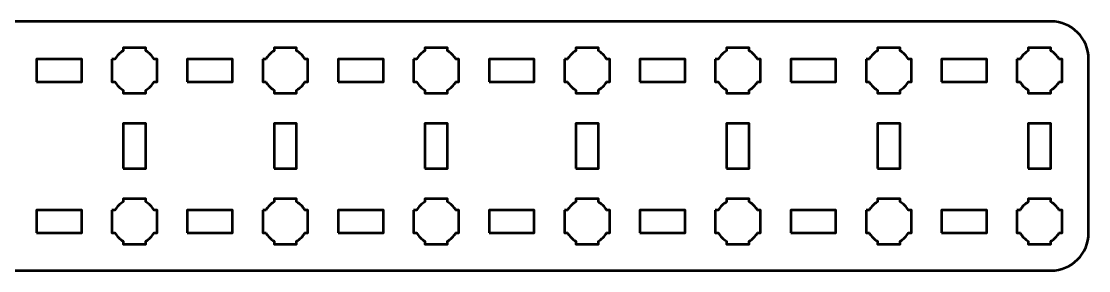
# Model space of a CAD drawing. Header units: centimetres. Extents: x -24.1 to 3.1, y -16.5 to -13.2.
# Drawn here: x -11 to 3.15, y -16.5 to -13.2 of the extents above; entities that cross this region are included whole.
import ezdxf

# ---------------------------------------------------------------- set-up
doc = ezdxf.new("R2010")
doc.units = ezdxf.units.CM
doc.header["$MEASUREMENT"] = 0
doc.layers.add('Layer 1', color=7, linetype='Continuous')

msp = doc.modelspace()

# ---------------------------------------------------------------- linework, layer by layer
at = {"layer": 'Layer 1', "lineweight": 53}
for points in [[(-10.8, -14), (-10.2, -14), (-10.2, -13.7), (-10.8, -13.7), (-10.8, -14)], [(-8.8, -14), (-8.2, -14), (-8.2, -13.7), (-8.8, -13.7), (-8.8, -14)], [(-6.8, -14), (-6.2, -14), (-6.2, -13.7), (-6.8, -13.7), (-6.8, -14)], [(-4.8, -14), (-4.2, -14), (-4.2, -13.7), (-4.8, -13.7), (-4.8, -14)], [(-2.8, -14), (-2.2, -14), (-2.2, -13.7), (-2.8, -13.7), (-2.8, -14)], [(-0.8, -14), (-0.2, -14), (-0.2, -13.7), (-0.8, -13.7), (-0.8, -14)], [(1.2, -14), (1.8, -14), (1.8, -13.7), (1.2, -13.7), (1.2, -14)], [(-9.65, -15.15), (-9.35, -15.15), (-9.35, -14.55), (-9.65, -14.55), (-9.65, -15.15)], [(-7.65, -15.15), (-7.35, -15.15), (-7.35, -14.55), (-7.65, -14.55), (-7.65, -15.15)], [(-5.65, -15.15), (-5.35, -15.15), (-5.35, -14.55), (-5.65, -14.55), (-5.65, -15.15)], [(-3.65, -15.15), (-3.35, -15.15), (-3.35, -14.55), (-3.65, -14.55), (-3.65, -15.15)], [(-1.65, -15.15), (-1.35, -15.15), (-1.35, -14.55), (-1.65, -14.55), (-1.65, -15.15)], [(0.35, -15.15), (0.65, -15.15), (0.65, -14.55), (0.35, -14.55), (0.35, -15.15)], [(2.35, -15.15), (2.65, -15.15), (2.65, -14.55), (2.35, -14.55), (2.35, -15.15)], [(-10.8, -16), (-10.2, -16), (-10.2, -15.7), (-10.8, -15.7), (-10.8, -16)], [(-8.8, -16), (-8.2, -16), (-8.2, -15.7), (-8.8, -15.7), (-8.8, -16)], [(-6.8, -16), (-6.2, -16), (-6.2, -15.7), (-6.8, -15.7), (-6.8, -16)], [(-4.8, -16), (-4.2, -16), (-4.2, -15.7), (-4.8, -15.7), (-4.8, -16)], [(-2.8, -16), (-2.2, -16), (-2.2, -15.7), (-2.8, -15.7), (-2.8, -16)], [(-0.8, -16), (-0.2, -16), (-0.2, -15.7), (-0.8, -15.7), (-0.8, -16)], [(1.2, -16), (1.8, -16), (1.8, -15.7), (1.2, -15.7), (1.2, -16)]]:
    msp.add_lwpolyline(points, close=True, dxfattribs=at)
for points, knots in [([(-24.15, -16), (-24.15, -16), (-24.15, -13.7), (-24.15, -13.7), (-24.15, -13.7), (-24.15, -13.42391), (-23.92609, -13.2), (-23.65, -13.2), (-23.65, -13.2), (-23.65, -13.2), (2.65, -13.2), (2.65, -13.2), (2.65, -13.2), (2.92609, -13.2), (3.15, -13.42391), (3.15, -13.7), (3.15, -13.7), (3.15, -13.7), (3.15, -16), (3.15, -16), (3.15, -16), (3.15, -16.27609), (2.92609, -16.5), (2.65, -16.5), (2.65, -16.5), (2.65, -16.5), (-23.65, -16.5), (-23.65, -16.5), (-23.65, -16.5), (-23.92609, -16.5), (-24.15, -16.27609), (-24.15, -16)], [0, 0, 0, 0, 0.125, 0.125, 0.125, 0.125, 0.25, 0.25, 0.25, 0.25, 0.375, 0.375, 0.375, 0.375, 0.5, 0.5, 0.5, 0.5, 0.625, 0.625, 0.625, 0.625, 0.75, 0.75, 0.75, 0.75, 0.875, 0.875, 0.875, 0.875, 1, 1, 1, 1]), ([(-9.8, -13.7), (-9.8, -13.7), (-9.75985, -13.7), (-9.75985, -13.7), (-9.75985, -13.7), (-9.7335, -13.65447), (-9.69553, -13.6165), (-9.65, -13.59015), (-9.65, -13.59015), (-9.65, -13.59015), (-9.65, -13.55), (-9.65, -13.55), (-9.65, -13.55), (-9.65, -13.55), (-9.5, -13.55), (-9.5, -13.55), (-9.5, -13.55), (-9.5, -13.55), (-9.35, -13.55), (-9.35, -13.55), (-9.35, -13.55), (-9.35, -13.55), (-9.35, -13.59015), (-9.35, -13.59015), (-9.35, -13.59015), (-9.30447, -13.6165), (-9.2665, -13.65447), (-9.24015, -13.7), (-9.24015, -13.7), (-9.24015, -13.7), (-9.2, -13.7), (-9.2, -13.7), (-9.2, -13.7), (-9.2, -13.7), (-9.2, -13.85), (-9.2, -13.85), (-9.2, -13.85), (-9.2, -13.85), (-9.2, -14), (-9.2, -14), (-9.2, -14), (-9.2, -14), (-9.24015, -14), (-9.24015, -14), (-9.24015, -14), (-9.2665, -14.04553), (-9.30447, -14.0835), (-9.35, -14.10985), (-9.35, -14.10985), (-9.35, -14.10985), (-9.35, -14.15), (-9.35, -14.15), (-9.35, -14.15), (-9.35, -14.15), (-9.5, -14.15), (-9.5, -14.15), (-9.5, -14.15), (-9.5, -14.15), (-9.65, -14.15), (-9.65, -14.15), (-9.65, -14.15), (-9.65, -14.15), (-9.65, -14.10985), (-9.65, -14.10985), (-9.65, -14.10985), (-9.69553, -14.0835), (-9.7335, -14.04553), (-9.75985, -14), (-9.75985, -14), (-9.75985, -14), (-9.8, -14), (-9.8, -14), (-9.8, -14), (-9.8, -14), (-9.8, -13.85), (-9.8, -13.85), (-9.8, -13.85), (-9.8, -13.85), (-9.8, -13.7), (-9.8, -13.7)], [0, 0, 0, 0, 0.05, 0.05, 0.05, 0.05, 0.1, 0.1, 0.1, 0.1, 0.15, 0.15, 0.15, 0.15, 0.2, 0.2, 0.2, 0.2, 0.25, 0.25, 0.25, 0.25, 0.3, 0.3, 0.3, 0.3, 0.35, 0.35, 0.35, 0.35, 0.4, 0.4, 0.4, 0.4, 0.45, 0.45, 0.45, 0.45, 0.5, 0.5, 0.5, 0.5, 0.55, 0.55, 0.55, 0.55, 0.6, 0.6, 0.6, 0.6, 0.65, 0.65, 0.65, 0.65, 0.7, 0.7, 0.7, 0.7, 0.75, 0.75, 0.75, 0.75, 0.8, 0.8, 0.8, 0.8, 0.85, 0.85, 0.85, 0.85, 0.9, 0.9, 0.9, 0.9, 0.95, 0.95, 0.95, 0.95, 1, 1, 1, 1]), ([(-7.8, -13.7), (-7.8, -13.7), (-7.75985, -13.7), (-7.75985, -13.7), (-7.75985, -13.7), (-7.7335, -13.65447), (-7.69553, -13.6165), (-7.65, -13.59015), (-7.65, -13.59015), (-7.65, -13.59015), (-7.65, -13.55), (-7.65, -13.55), (-7.65, -13.55), (-7.65, -13.55), (-7.5, -13.55), (-7.5, -13.55), (-7.5, -13.55), (-7.5, -13.55), (-7.35, -13.55), (-7.35, -13.55), (-7.35, -13.55), (-7.35, -13.55), (-7.35, -13.59015), (-7.35, -13.59015), (-7.35, -13.59015), (-7.30447, -13.6165), (-7.2665, -13.65447), (-7.24015, -13.7), (-7.24015, -13.7), (-7.24015, -13.7), (-7.2, -13.7), (-7.2, -13.7), (-7.2, -13.7), (-7.2, -13.7), (-7.2, -13.85), (-7.2, -13.85), (-7.2, -13.85), (-7.2, -13.85), (-7.2, -14), (-7.2, -14), (-7.2, -14), (-7.2, -14), (-7.24015, -14), (-7.24015, -14), (-7.24015, -14), (-7.2665, -14.04553), (-7.30447, -14.0835), (-7.35, -14.10985), (-7.35, -14.10985), (-7.35, -14.10985), (-7.35, -14.15), (-7.35, -14.15), (-7.35, -14.15), (-7.35, -14.15), (-7.5, -14.15), (-7.5, -14.15), (-7.5, -14.15), (-7.5, -14.15), (-7.65, -14.15), (-7.65, -14.15), (-7.65, -14.15), (-7.65, -14.15), (-7.65, -14.10985), (-7.65, -14.10985), (-7.65, -14.10985), (-7.69553, -14.0835), (-7.7335, -14.04553), (-7.75985, -14), (-7.75985, -14), (-7.75985, -14), (-7.8, -14), (-7.8, -14), (-7.8, -14), (-7.8, -14), (-7.8, -13.85), (-7.8, -13.85), (-7.8, -13.85), (-7.8, -13.85), (-7.8, -13.7), (-7.8, -13.7)], [0, 0, 0, 0, 0.05, 0.05, 0.05, 0.05, 0.1, 0.1, 0.1, 0.1, 0.15, 0.15, 0.15, 0.15, 0.2, 0.2, 0.2, 0.2, 0.25, 0.25, 0.25, 0.25, 0.3, 0.3, 0.3, 0.3, 0.35, 0.35, 0.35, 0.35, 0.4, 0.4, 0.4, 0.4, 0.45, 0.45, 0.45, 0.45, 0.5, 0.5, 0.5, 0.5, 0.55, 0.55, 0.55, 0.55, 0.6, 0.6, 0.6, 0.6, 0.65, 0.65, 0.65, 0.65, 0.7, 0.7, 0.7, 0.7, 0.75, 0.75, 0.75, 0.75, 0.8, 0.8, 0.8, 0.8, 0.85, 0.85, 0.85, 0.85, 0.9, 0.9, 0.9, 0.9, 0.95, 0.95, 0.95, 0.95, 1, 1, 1, 1]), ([(-5.8, -13.7), (-5.8, -13.7), (-5.75985, -13.7), (-5.75985, -13.7), (-5.75985, -13.7), (-5.7335, -13.65447), (-5.69553, -13.6165), (-5.65, -13.59015), (-5.65, -13.59015), (-5.65, -13.59015), (-5.65, -13.55), (-5.65, -13.55), (-5.65, -13.55), (-5.65, -13.55), (-5.5, -13.55), (-5.5, -13.55), (-5.5, -13.55), (-5.5, -13.55), (-5.35, -13.55), (-5.35, -13.55), (-5.35, -13.55), (-5.35, -13.55), (-5.35, -13.59015), (-5.35, -13.59015), (-5.35, -13.59015), (-5.30447, -13.6165), (-5.2665, -13.65447), (-5.24015, -13.7), (-5.24015, -13.7), (-5.24015, -13.7), (-5.2, -13.7), (-5.2, -13.7), (-5.2, -13.7), (-5.2, -13.7), (-5.2, -13.85), (-5.2, -13.85), (-5.2, -13.85), (-5.2, -13.85), (-5.2, -14), (-5.2, -14), (-5.2, -14), (-5.2, -14), (-5.24015, -14), (-5.24015, -14), (-5.24015, -14), (-5.2665, -14.04553), (-5.30447, -14.0835), (-5.35, -14.10985), (-5.35, -14.10985), (-5.35, -14.10985), (-5.35, -14.15), (-5.35, -14.15), (-5.35, -14.15), (-5.35, -14.15), (-5.5, -14.15), (-5.5, -14.15), (-5.5, -14.15), (-5.5, -14.15), (-5.65, -14.15), (-5.65, -14.15), (-5.65, -14.15), (-5.65, -14.15), (-5.65, -14.10985), (-5.65, -14.10985), (-5.65, -14.10985), (-5.69553, -14.0835), (-5.7335, -14.04553), (-5.75985, -14), (-5.75985, -14), (-5.75985, -14), (-5.8, -14), (-5.8, -14), (-5.8, -14), (-5.8, -14), (-5.8, -13.85), (-5.8, -13.85), (-5.8, -13.85), (-5.8, -13.85), (-5.8, -13.7), (-5.8, -13.7)], [0, 0, 0, 0, 0.05, 0.05, 0.05, 0.05, 0.1, 0.1, 0.1, 0.1, 0.15, 0.15, 0.15, 0.15, 0.2, 0.2, 0.2, 0.2, 0.25, 0.25, 0.25, 0.25, 0.3, 0.3, 0.3, 0.3, 0.35, 0.35, 0.35, 0.35, 0.4, 0.4, 0.4, 0.4, 0.45, 0.45, 0.45, 0.45, 0.5, 0.5, 0.5, 0.5, 0.55, 0.55, 0.55, 0.55, 0.6, 0.6, 0.6, 0.6, 0.65, 0.65, 0.65, 0.65, 0.7, 0.7, 0.7, 0.7, 0.75, 0.75, 0.75, 0.75, 0.8, 0.8, 0.8, 0.8, 0.85, 0.85, 0.85, 0.85, 0.9, 0.9, 0.9, 0.9, 0.95, 0.95, 0.95, 0.95, 1, 1, 1, 1]), ([(-3.8, -13.7), (-3.8, -13.7), (-3.75985, -13.7), (-3.75985, -13.7), (-3.75985, -13.7), (-3.7335, -13.65447), (-3.69553, -13.6165), (-3.65, -13.59015), (-3.65, -13.59015), (-3.65, -13.59015), (-3.65, -13.55), (-3.65, -13.55), (-3.65, -13.55), (-3.65, -13.55), (-3.5, -13.55), (-3.5, -13.55), (-3.5, -13.55), (-3.5, -13.55), (-3.35, -13.55), (-3.35, -13.55), (-3.35, -13.55), (-3.35, -13.55), (-3.35, -13.59015), (-3.35, -13.59015), (-3.35, -13.59015), (-3.30447, -13.6165), (-3.2665, -13.65447), (-3.24015, -13.7), (-3.24015, -13.7), (-3.24015, -13.7), (-3.2, -13.7), (-3.2, -13.7), (-3.2, -13.7), (-3.2, -13.7), (-3.2, -13.85), (-3.2, -13.85), (-3.2, -13.85), (-3.2, -13.85), (-3.2, -14), (-3.2, -14), (-3.2, -14), (-3.2, -14), (-3.24015, -14), (-3.24015, -14), (-3.24015, -14), (-3.2665, -14.04553), (-3.30447, -14.0835), (-3.35, -14.10985), (-3.35, -14.10985), (-3.35, -14.10985), (-3.35, -14.15), (-3.35, -14.15), (-3.35, -14.15), (-3.35, -14.15), (-3.5, -14.15), (-3.5, -14.15), (-3.5, -14.15), (-3.5, -14.15), (-3.65, -14.15), (-3.65, -14.15), (-3.65, -14.15), (-3.65, -14.15), (-3.65, -14.10985), (-3.65, -14.10985), (-3.65, -14.10985), (-3.69553, -14.0835), (-3.7335, -14.04553), (-3.75985, -14), (-3.75985, -14), (-3.75985, -14), (-3.8, -14), (-3.8, -14), (-3.8, -14), (-3.8, -14), (-3.8, -13.85), (-3.8, -13.85), (-3.8, -13.85), (-3.8, -13.85), (-3.8, -13.7), (-3.8, -13.7)], [0, 0, 0, 0, 0.05, 0.05, 0.05, 0.05, 0.1, 0.1, 0.1, 0.1, 0.15, 0.15, 0.15, 0.15, 0.2, 0.2, 0.2, 0.2, 0.25, 0.25, 0.25, 0.25, 0.3, 0.3, 0.3, 0.3, 0.35, 0.35, 0.35, 0.35, 0.4, 0.4, 0.4, 0.4, 0.45, 0.45, 0.45, 0.45, 0.5, 0.5, 0.5, 0.5, 0.55, 0.55, 0.55, 0.55, 0.6, 0.6, 0.6, 0.6, 0.65, 0.65, 0.65, 0.65, 0.7, 0.7, 0.7, 0.7, 0.75, 0.75, 0.75, 0.75, 0.8, 0.8, 0.8, 0.8, 0.85, 0.85, 0.85, 0.85, 0.9, 0.9, 0.9, 0.9, 0.95, 0.95, 0.95, 0.95, 1, 1, 1, 1]), ([(-1.8, -13.7), (-1.8, -13.7), (-1.75985, -13.7), (-1.75985, -13.7), (-1.75985, -13.7), (-1.7335, -13.65447), (-1.69553, -13.6165), (-1.65, -13.59015), (-1.65, -13.59015), (-1.65, -13.59015), (-1.65, -13.55), (-1.65, -13.55), (-1.65, -13.55), (-1.65, -13.55), (-1.5, -13.55), (-1.5, -13.55), (-1.5, -13.55), (-1.5, -13.55), (-1.35, -13.55), (-1.35, -13.55), (-1.35, -13.55), (-1.35, -13.55), (-1.35, -13.59015), (-1.35, -13.59015), (-1.35, -13.59015), (-1.30447, -13.6165), (-1.2665, -13.65447), (-1.24015, -13.7), (-1.24015, -13.7), (-1.24015, -13.7), (-1.2, -13.7), (-1.2, -13.7), (-1.2, -13.7), (-1.2, -13.7), (-1.2, -13.85), (-1.2, -13.85), (-1.2, -13.85), (-1.2, -13.85), (-1.2, -14), (-1.2, -14), (-1.2, -14), (-1.2, -14), (-1.24015, -14), (-1.24015, -14), (-1.24015, -14), (-1.2665, -14.04553), (-1.30447, -14.0835), (-1.35, -14.10985), (-1.35, -14.10985), (-1.35, -14.10985), (-1.35, -14.15), (-1.35, -14.15), (-1.35, -14.15), (-1.35, -14.15), (-1.5, -14.15), (-1.5, -14.15), (-1.5, -14.15), (-1.5, -14.15), (-1.65, -14.15), (-1.65, -14.15), (-1.65, -14.15), (-1.65, -14.15), (-1.65, -14.10985), (-1.65, -14.10985), (-1.65, -14.10985), (-1.69553, -14.0835), (-1.7335, -14.04553), (-1.75985, -14), (-1.75985, -14), (-1.75985, -14), (-1.8, -14), (-1.8, -14), (-1.8, -14), (-1.8, -14), (-1.8, -13.85), (-1.8, -13.85), (-1.8, -13.85), (-1.8, -13.85), (-1.8, -13.7), (-1.8, -13.7)], [0, 0, 0, 0, 0.05, 0.05, 0.05, 0.05, 0.1, 0.1, 0.1, 0.1, 0.15, 0.15, 0.15, 0.15, 0.2, 0.2, 0.2, 0.2, 0.25, 0.25, 0.25, 0.25, 0.3, 0.3, 0.3, 0.3, 0.35, 0.35, 0.35, 0.35, 0.4, 0.4, 0.4, 0.4, 0.45, 0.45, 0.45, 0.45, 0.5, 0.5, 0.5, 0.5, 0.55, 0.55, 0.55, 0.55, 0.6, 0.6, 0.6, 0.6, 0.65, 0.65, 0.65, 0.65, 0.7, 0.7, 0.7, 0.7, 0.75, 0.75, 0.75, 0.75, 0.8, 0.8, 0.8, 0.8, 0.85, 0.85, 0.85, 0.85, 0.9, 0.9, 0.9, 0.9, 0.95, 0.95, 0.95, 0.95, 1, 1, 1, 1]), ([(0.2, -13.7), (0.2, -13.7), (0.24015, -13.7), (0.24015, -13.7), (0.24015, -13.7), (0.2665, -13.65447), (0.30447, -13.6165), (0.35, -13.59015), (0.35, -13.59015), (0.35, -13.59015), (0.35, -13.55), (0.35, -13.55), (0.35, -13.55), (0.35, -13.55), (0.5, -13.55), (0.5, -13.55), (0.5, -13.55), (0.5, -13.55), (0.65, -13.55), (0.65, -13.55), (0.65, -13.55), (0.65, -13.55), (0.65, -13.59015), (0.65, -13.59015), (0.65, -13.59015), (0.69553, -13.6165), (0.7335, -13.65447), (0.75985, -13.7), (0.75985, -13.7), (0.75985, -13.7), (0.8, -13.7), (0.8, -13.7), (0.8, -13.7), (0.8, -13.7), (0.8, -13.85), (0.8, -13.85), (0.8, -13.85), (0.8, -13.85), (0.8, -14), (0.8, -14), (0.8, -14), (0.8, -14), (0.75985, -14), (0.75985, -14), (0.75985, -14), (0.7335, -14.04553), (0.69553, -14.0835), (0.65, -14.10985), (0.65, -14.10985), (0.65, -14.10985), (0.65, -14.15), (0.65, -14.15), (0.65, -14.15), (0.65, -14.15), (0.5, -14.15), (0.5, -14.15), (0.5, -14.15), (0.5, -14.15), (0.35, -14.15), (0.35, -14.15), (0.35, -14.15), (0.35, -14.15), (0.35, -14.10985), (0.35, -14.10985), (0.35, -14.10985), (0.30447, -14.0835), (0.2665, -14.04553), (0.24015, -14), (0.24015, -14), (0.24015, -14), (0.2, -14), (0.2, -14), (0.2, -14), (0.2, -14), (0.2, -13.85), (0.2, -13.85), (0.2, -13.85), (0.2, -13.85), (0.2, -13.7), (0.2, -13.7)], [0, 0, 0, 0, 0.05, 0.05, 0.05, 0.05, 0.1, 0.1, 0.1, 0.1, 0.15, 0.15, 0.15, 0.15, 0.2, 0.2, 0.2, 0.2, 0.25, 0.25, 0.25, 0.25, 0.3, 0.3, 0.3, 0.3, 0.35, 0.35, 0.35, 0.35, 0.4, 0.4, 0.4, 0.4, 0.45, 0.45, 0.45, 0.45, 0.5, 0.5, 0.5, 0.5, 0.55, 0.55, 0.55, 0.55, 0.6, 0.6, 0.6, 0.6, 0.65, 0.65, 0.65, 0.65, 0.7, 0.7, 0.7, 0.7, 0.75, 0.75, 0.75, 0.75, 0.8, 0.8, 0.8, 0.8, 0.85, 0.85, 0.85, 0.85, 0.9, 0.9, 0.9, 0.9, 0.95, 0.95, 0.95, 0.95, 1, 1, 1, 1]), ([(2.2, -13.7), (2.2, -13.7), (2.24015, -13.7), (2.24015, -13.7), (2.24015, -13.7), (2.2665, -13.65447), (2.30447, -13.6165), (2.35, -13.59015), (2.35, -13.59015), (2.35, -13.59015), (2.35, -13.55), (2.35, -13.55), (2.35, -13.55), (2.35, -13.55), (2.5, -13.55), (2.5, -13.55), (2.5, -13.55), (2.5, -13.55), (2.65, -13.55), (2.65, -13.55), (2.65, -13.55), (2.65, -13.55), (2.65, -13.59015), (2.65, -13.59015), (2.65, -13.59015), (2.69553, -13.6165), (2.7335, -13.65447), (2.75985, -13.7), (2.75985, -13.7), (2.75985, -13.7), (2.8, -13.7), (2.8, -13.7), (2.8, -13.7), (2.8, -13.7), (2.8, -13.85), (2.8, -13.85), (2.8, -13.85), (2.8, -13.85), (2.8, -14), (2.8, -14), (2.8, -14), (2.8, -14), (2.75985, -14), (2.75985, -14), (2.75985, -14), (2.7335, -14.04553), (2.69553, -14.0835), (2.65, -14.10985), (2.65, -14.10985), (2.65, -14.10985), (2.65, -14.15), (2.65, -14.15), (2.65, -14.15), (2.65, -14.15), (2.5, -14.15), (2.5, -14.15), (2.5, -14.15), (2.5, -14.15), (2.35, -14.15), (2.35, -14.15), (2.35, -14.15), (2.35, -14.15), (2.35, -14.10985), (2.35, -14.10985), (2.35, -14.10985), (2.30447, -14.0835), (2.2665, -14.04553), (2.24015, -14), (2.24015, -14), (2.24015, -14), (2.2, -14), (2.2, -14), (2.2, -14), (2.2, -14), (2.2, -13.85), (2.2, -13.85), (2.2, -13.85), (2.2, -13.85), (2.2, -13.7), (2.2, -13.7)], [0, 0, 0, 0, 0.05, 0.05, 0.05, 0.05, 0.1, 0.1, 0.1, 0.1, 0.15, 0.15, 0.15, 0.15, 0.2, 0.2, 0.2, 0.2, 0.25, 0.25, 0.25, 0.25, 0.3, 0.3, 0.3, 0.3, 0.35, 0.35, 0.35, 0.35, 0.4, 0.4, 0.4, 0.4, 0.45, 0.45, 0.45, 0.45, 0.5, 0.5, 0.5, 0.5, 0.55, 0.55, 0.55, 0.55, 0.6, 0.6, 0.6, 0.6, 0.65, 0.65, 0.65, 0.65, 0.7, 0.7, 0.7, 0.7, 0.75, 0.75, 0.75, 0.75, 0.8, 0.8, 0.8, 0.8, 0.85, 0.85, 0.85, 0.85, 0.9, 0.9, 0.9, 0.9, 0.95, 0.95, 0.95, 0.95, 1, 1, 1, 1]), ([(-9.8, -15.7), (-9.8, -15.7), (-9.75985, -15.7), (-9.75985, -15.7), (-9.75985, -15.7), (-9.7335, -15.65447), (-9.69553, -15.6165), (-9.65, -15.59015), (-9.65, -15.59015), (-9.65, -15.59015), (-9.65, -15.55), (-9.65, -15.55), (-9.65, -15.55), (-9.65, -15.55), (-9.5, -15.55), (-9.5, -15.55), (-9.5, -15.55), (-9.5, -15.55), (-9.35, -15.55), (-9.35, -15.55), (-9.35, -15.55), (-9.35, -15.55), (-9.35, -15.59015), (-9.35, -15.59015), (-9.35, -15.59015), (-9.30447, -15.6165), (-9.2665, -15.65447), (-9.24015, -15.7), (-9.24015, -15.7), (-9.24015, -15.7), (-9.2, -15.7), (-9.2, -15.7), (-9.2, -15.7), (-9.2, -15.7), (-9.2, -15.85), (-9.2, -15.85), (-9.2, -15.85), (-9.2, -15.85), (-9.2, -16), (-9.2, -16), (-9.2, -16), (-9.2, -16), (-9.24015, -16), (-9.24015, -16), (-9.24015, -16), (-9.2665, -16.04553), (-9.30447, -16.0835), (-9.35, -16.10985), (-9.35, -16.10985), (-9.35, -16.10985), (-9.35, -16.15), (-9.35, -16.15), (-9.35, -16.15), (-9.35, -16.15), (-9.5, -16.15), (-9.5, -16.15), (-9.5, -16.15), (-9.5, -16.15), (-9.65, -16.15), (-9.65, -16.15), (-9.65, -16.15), (-9.65, -16.15), (-9.65, -16.10985), (-9.65, -16.10985), (-9.65, -16.10985), (-9.69553, -16.0835), (-9.7335, -16.04553), (-9.75985, -16), (-9.75985, -16), (-9.75985, -16), (-9.8, -16), (-9.8, -16), (-9.8, -16), (-9.8, -16), (-9.8, -15.85), (-9.8, -15.85), (-9.8, -15.85), (-9.8, -15.85), (-9.8, -15.7), (-9.8, -15.7)], [0, 0, 0, 0, 0.05, 0.05, 0.05, 0.05, 0.1, 0.1, 0.1, 0.1, 0.15, 0.15, 0.15, 0.15, 0.2, 0.2, 0.2, 0.2, 0.25, 0.25, 0.25, 0.25, 0.3, 0.3, 0.3, 0.3, 0.35, 0.35, 0.35, 0.35, 0.4, 0.4, 0.4, 0.4, 0.45, 0.45, 0.45, 0.45, 0.5, 0.5, 0.5, 0.5, 0.55, 0.55, 0.55, 0.55, 0.6, 0.6, 0.6, 0.6, 0.65, 0.65, 0.65, 0.65, 0.7, 0.7, 0.7, 0.7, 0.75, 0.75, 0.75, 0.75, 0.8, 0.8, 0.8, 0.8, 0.85, 0.85, 0.85, 0.85, 0.9, 0.9, 0.9, 0.9, 0.95, 0.95, 0.95, 0.95, 1, 1, 1, 1]), ([(-7.8, -15.7), (-7.8, -15.7), (-7.75985, -15.7), (-7.75985, -15.7), (-7.75985, -15.7), (-7.7335, -15.65447), (-7.69553, -15.6165), (-7.65, -15.59015), (-7.65, -15.59015), (-7.65, -15.59015), (-7.65, -15.55), (-7.65, -15.55), (-7.65, -15.55), (-7.65, -15.55), (-7.5, -15.55), (-7.5, -15.55), (-7.5, -15.55), (-7.5, -15.55), (-7.35, -15.55), (-7.35, -15.55), (-7.35, -15.55), (-7.35, -15.55), (-7.35, -15.59015), (-7.35, -15.59015), (-7.35, -15.59015), (-7.30447, -15.6165), (-7.2665, -15.65447), (-7.24015, -15.7), (-7.24015, -15.7), (-7.24015, -15.7), (-7.2, -15.7), (-7.2, -15.7), (-7.2, -15.7), (-7.2, -15.7), (-7.2, -15.85), (-7.2, -15.85), (-7.2, -15.85), (-7.2, -15.85), (-7.2, -16), (-7.2, -16), (-7.2, -16), (-7.2, -16), (-7.24015, -16), (-7.24015, -16), (-7.24015, -16), (-7.2665, -16.04553), (-7.30447, -16.0835), (-7.35, -16.10985), (-7.35, -16.10985), (-7.35, -16.10985), (-7.35, -16.15), (-7.35, -16.15), (-7.35, -16.15), (-7.35, -16.15), (-7.5, -16.15), (-7.5, -16.15), (-7.5, -16.15), (-7.5, -16.15), (-7.65, -16.15), (-7.65, -16.15), (-7.65, -16.15), (-7.65, -16.15), (-7.65, -16.10985), (-7.65, -16.10985), (-7.65, -16.10985), (-7.69553, -16.0835), (-7.7335, -16.04553), (-7.75985, -16), (-7.75985, -16), (-7.75985, -16), (-7.8, -16), (-7.8, -16), (-7.8, -16), (-7.8, -16), (-7.8, -15.85), (-7.8, -15.85), (-7.8, -15.85), (-7.8, -15.85), (-7.8, -15.7), (-7.8, -15.7)], [0, 0, 0, 0, 0.05, 0.05, 0.05, 0.05, 0.1, 0.1, 0.1, 0.1, 0.15, 0.15, 0.15, 0.15, 0.2, 0.2, 0.2, 0.2, 0.25, 0.25, 0.25, 0.25, 0.3, 0.3, 0.3, 0.3, 0.35, 0.35, 0.35, 0.35, 0.4, 0.4, 0.4, 0.4, 0.45, 0.45, 0.45, 0.45, 0.5, 0.5, 0.5, 0.5, 0.55, 0.55, 0.55, 0.55, 0.6, 0.6, 0.6, 0.6, 0.65, 0.65, 0.65, 0.65, 0.7, 0.7, 0.7, 0.7, 0.75, 0.75, 0.75, 0.75, 0.8, 0.8, 0.8, 0.8, 0.85, 0.85, 0.85, 0.85, 0.9, 0.9, 0.9, 0.9, 0.95, 0.95, 0.95, 0.95, 1, 1, 1, 1]), ([(-5.8, -15.7), (-5.8, -15.7), (-5.75985, -15.7), (-5.75985, -15.7), (-5.75985, -15.7), (-5.7335, -15.65447), (-5.69553, -15.6165), (-5.65, -15.59015), (-5.65, -15.59015), (-5.65, -15.59015), (-5.65, -15.55), (-5.65, -15.55), (-5.65, -15.55), (-5.65, -15.55), (-5.5, -15.55), (-5.5, -15.55), (-5.5, -15.55), (-5.5, -15.55), (-5.35, -15.55), (-5.35, -15.55), (-5.35, -15.55), (-5.35, -15.55), (-5.35, -15.59015), (-5.35, -15.59015), (-5.35, -15.59015), (-5.30447, -15.6165), (-5.2665, -15.65447), (-5.24015, -15.7), (-5.24015, -15.7), (-5.24015, -15.7), (-5.2, -15.7), (-5.2, -15.7), (-5.2, -15.7), (-5.2, -15.7), (-5.2, -15.85), (-5.2, -15.85), (-5.2, -15.85), (-5.2, -15.85), (-5.2, -16), (-5.2, -16), (-5.2, -16), (-5.2, -16), (-5.24015, -16), (-5.24015, -16), (-5.24015, -16), (-5.2665, -16.04553), (-5.30447, -16.0835), (-5.35, -16.10985), (-5.35, -16.10985), (-5.35, -16.10985), (-5.35, -16.15), (-5.35, -16.15), (-5.35, -16.15), (-5.35, -16.15), (-5.5, -16.15), (-5.5, -16.15), (-5.5, -16.15), (-5.5, -16.15), (-5.65, -16.15), (-5.65, -16.15), (-5.65, -16.15), (-5.65, -16.15), (-5.65, -16.10985), (-5.65, -16.10985), (-5.65, -16.10985), (-5.69553, -16.0835), (-5.7335, -16.04553), (-5.75985, -16), (-5.75985, -16), (-5.75985, -16), (-5.8, -16), (-5.8, -16), (-5.8, -16), (-5.8, -16), (-5.8, -15.85), (-5.8, -15.85), (-5.8, -15.85), (-5.8, -15.85), (-5.8, -15.7), (-5.8, -15.7)], [0, 0, 0, 0, 0.05, 0.05, 0.05, 0.05, 0.1, 0.1, 0.1, 0.1, 0.15, 0.15, 0.15, 0.15, 0.2, 0.2, 0.2, 0.2, 0.25, 0.25, 0.25, 0.25, 0.3, 0.3, 0.3, 0.3, 0.35, 0.35, 0.35, 0.35, 0.4, 0.4, 0.4, 0.4, 0.45, 0.45, 0.45, 0.45, 0.5, 0.5, 0.5, 0.5, 0.55, 0.55, 0.55, 0.55, 0.6, 0.6, 0.6, 0.6, 0.65, 0.65, 0.65, 0.65, 0.7, 0.7, 0.7, 0.7, 0.75, 0.75, 0.75, 0.75, 0.8, 0.8, 0.8, 0.8, 0.85, 0.85, 0.85, 0.85, 0.9, 0.9, 0.9, 0.9, 0.95, 0.95, 0.95, 0.95, 1, 1, 1, 1]), ([(-3.8, -15.7), (-3.8, -15.7), (-3.75985, -15.7), (-3.75985, -15.7), (-3.75985, -15.7), (-3.7335, -15.65447), (-3.69553, -15.6165), (-3.65, -15.59015), (-3.65, -15.59015), (-3.65, -15.59015), (-3.65, -15.55), (-3.65, -15.55), (-3.65, -15.55), (-3.65, -15.55), (-3.5, -15.55), (-3.5, -15.55), (-3.5, -15.55), (-3.5, -15.55), (-3.35, -15.55), (-3.35, -15.55), (-3.35, -15.55), (-3.35, -15.55), (-3.35, -15.59015), (-3.35, -15.59015), (-3.35, -15.59015), (-3.30447, -15.6165), (-3.2665, -15.65447), (-3.24015, -15.7), (-3.24015, -15.7), (-3.24015, -15.7), (-3.2, -15.7), (-3.2, -15.7), (-3.2, -15.7), (-3.2, -15.7), (-3.2, -15.85), (-3.2, -15.85), (-3.2, -15.85), (-3.2, -15.85), (-3.2, -16), (-3.2, -16), (-3.2, -16), (-3.2, -16), (-3.24015, -16), (-3.24015, -16), (-3.24015, -16), (-3.2665, -16.04553), (-3.30447, -16.0835), (-3.35, -16.10985), (-3.35, -16.10985), (-3.35, -16.10985), (-3.35, -16.15), (-3.35, -16.15), (-3.35, -16.15), (-3.35, -16.15), (-3.5, -16.15), (-3.5, -16.15), (-3.5, -16.15), (-3.5, -16.15), (-3.65, -16.15), (-3.65, -16.15), (-3.65, -16.15), (-3.65, -16.15), (-3.65, -16.10985), (-3.65, -16.10985), (-3.65, -16.10985), (-3.69553, -16.0835), (-3.7335, -16.04553), (-3.75985, -16), (-3.75985, -16), (-3.75985, -16), (-3.8, -16), (-3.8, -16), (-3.8, -16), (-3.8, -16), (-3.8, -15.85), (-3.8, -15.85), (-3.8, -15.85), (-3.8, -15.85), (-3.8, -15.7), (-3.8, -15.7)], [0, 0, 0, 0, 0.05, 0.05, 0.05, 0.05, 0.1, 0.1, 0.1, 0.1, 0.15, 0.15, 0.15, 0.15, 0.2, 0.2, 0.2, 0.2, 0.25, 0.25, 0.25, 0.25, 0.3, 0.3, 0.3, 0.3, 0.35, 0.35, 0.35, 0.35, 0.4, 0.4, 0.4, 0.4, 0.45, 0.45, 0.45, 0.45, 0.5, 0.5, 0.5, 0.5, 0.55, 0.55, 0.55, 0.55, 0.6, 0.6, 0.6, 0.6, 0.65, 0.65, 0.65, 0.65, 0.7, 0.7, 0.7, 0.7, 0.75, 0.75, 0.75, 0.75, 0.8, 0.8, 0.8, 0.8, 0.85, 0.85, 0.85, 0.85, 0.9, 0.9, 0.9, 0.9, 0.95, 0.95, 0.95, 0.95, 1, 1, 1, 1]), ([(-1.8, -15.7), (-1.8, -15.7), (-1.75985, -15.7), (-1.75985, -15.7), (-1.75985, -15.7), (-1.7335, -15.65447), (-1.69553, -15.6165), (-1.65, -15.59015), (-1.65, -15.59015), (-1.65, -15.59015), (-1.65, -15.55), (-1.65, -15.55), (-1.65, -15.55), (-1.65, -15.55), (-1.5, -15.55), (-1.5, -15.55), (-1.5, -15.55), (-1.5, -15.55), (-1.35, -15.55), (-1.35, -15.55), (-1.35, -15.55), (-1.35, -15.55), (-1.35, -15.59015), (-1.35, -15.59015), (-1.35, -15.59015), (-1.30447, -15.6165), (-1.2665, -15.65447), (-1.24015, -15.7), (-1.24015, -15.7), (-1.24015, -15.7), (-1.2, -15.7), (-1.2, -15.7), (-1.2, -15.7), (-1.2, -15.7), (-1.2, -15.85), (-1.2, -15.85), (-1.2, -15.85), (-1.2, -15.85), (-1.2, -16), (-1.2, -16), (-1.2, -16), (-1.2, -16), (-1.24015, -16), (-1.24015, -16), (-1.24015, -16), (-1.2665, -16.04553), (-1.30447, -16.0835), (-1.35, -16.10985), (-1.35, -16.10985), (-1.35, -16.10985), (-1.35, -16.15), (-1.35, -16.15), (-1.35, -16.15), (-1.35, -16.15), (-1.5, -16.15), (-1.5, -16.15), (-1.5, -16.15), (-1.5, -16.15), (-1.65, -16.15), (-1.65, -16.15), (-1.65, -16.15), (-1.65, -16.15), (-1.65, -16.10985), (-1.65, -16.10985), (-1.65, -16.10985), (-1.69553, -16.0835), (-1.7335, -16.04553), (-1.75985, -16), (-1.75985, -16), (-1.75985, -16), (-1.8, -16), (-1.8, -16), (-1.8, -16), (-1.8, -16), (-1.8, -15.85), (-1.8, -15.85), (-1.8, -15.85), (-1.8, -15.85), (-1.8, -15.7), (-1.8, -15.7)], [0, 0, 0, 0, 0.05, 0.05, 0.05, 0.05, 0.1, 0.1, 0.1, 0.1, 0.15, 0.15, 0.15, 0.15, 0.2, 0.2, 0.2, 0.2, 0.25, 0.25, 0.25, 0.25, 0.3, 0.3, 0.3, 0.3, 0.35, 0.35, 0.35, 0.35, 0.4, 0.4, 0.4, 0.4, 0.45, 0.45, 0.45, 0.45, 0.5, 0.5, 0.5, 0.5, 0.55, 0.55, 0.55, 0.55, 0.6, 0.6, 0.6, 0.6, 0.65, 0.65, 0.65, 0.65, 0.7, 0.7, 0.7, 0.7, 0.75, 0.75, 0.75, 0.75, 0.8, 0.8, 0.8, 0.8, 0.85, 0.85, 0.85, 0.85, 0.9, 0.9, 0.9, 0.9, 0.95, 0.95, 0.95, 0.95, 1, 1, 1, 1]), ([(0.2, -15.7), (0.2, -15.7), (0.24015, -15.7), (0.24015, -15.7), (0.24015, -15.7), (0.2665, -15.65447), (0.30447, -15.6165), (0.35, -15.59015), (0.35, -15.59015), (0.35, -15.59015), (0.35, -15.55), (0.35, -15.55), (0.35, -15.55), (0.35, -15.55), (0.5, -15.55), (0.5, -15.55), (0.5, -15.55), (0.5, -15.55), (0.65, -15.55), (0.65, -15.55), (0.65, -15.55), (0.65, -15.55), (0.65, -15.59015), (0.65, -15.59015), (0.65, -15.59015), (0.69553, -15.6165), (0.7335, -15.65447), (0.75985, -15.7), (0.75985, -15.7), (0.75985, -15.7), (0.8, -15.7), (0.8, -15.7), (0.8, -15.7), (0.8, -15.7), (0.8, -15.85), (0.8, -15.85), (0.8, -15.85), (0.8, -15.85), (0.8, -16), (0.8, -16), (0.8, -16), (0.8, -16), (0.75985, -16), (0.75985, -16), (0.75985, -16), (0.7335, -16.04553), (0.69553, -16.0835), (0.65, -16.10985), (0.65, -16.10985), (0.65, -16.10985), (0.65, -16.15), (0.65, -16.15), (0.65, -16.15), (0.65, -16.15), (0.5, -16.15), (0.5, -16.15), (0.5, -16.15), (0.5, -16.15), (0.35, -16.15), (0.35, -16.15), (0.35, -16.15), (0.35, -16.15), (0.35, -16.10985), (0.35, -16.10985), (0.35, -16.10985), (0.30447, -16.0835), (0.2665, -16.04553), (0.24015, -16), (0.24015, -16), (0.24015, -16), (0.2, -16), (0.2, -16), (0.2, -16), (0.2, -16), (0.2, -15.85), (0.2, -15.85), (0.2, -15.85), (0.2, -15.85), (0.2, -15.7), (0.2, -15.7)], [0, 0, 0, 0, 0.05, 0.05, 0.05, 0.05, 0.1, 0.1, 0.1, 0.1, 0.15, 0.15, 0.15, 0.15, 0.2, 0.2, 0.2, 0.2, 0.25, 0.25, 0.25, 0.25, 0.3, 0.3, 0.3, 0.3, 0.35, 0.35, 0.35, 0.35, 0.4, 0.4, 0.4, 0.4, 0.45, 0.45, 0.45, 0.45, 0.5, 0.5, 0.5, 0.5, 0.55, 0.55, 0.55, 0.55, 0.6, 0.6, 0.6, 0.6, 0.65, 0.65, 0.65, 0.65, 0.7, 0.7, 0.7, 0.7, 0.75, 0.75, 0.75, 0.75, 0.8, 0.8, 0.8, 0.8, 0.85, 0.85, 0.85, 0.85, 0.9, 0.9, 0.9, 0.9, 0.95, 0.95, 0.95, 0.95, 1, 1, 1, 1]), ([(2.2, -15.7), (2.2, -15.7), (2.24015, -15.7), (2.24015, -15.7), (2.24015, -15.7), (2.2665, -15.65447), (2.30447, -15.6165), (2.35, -15.59015), (2.35, -15.59015), (2.35, -15.59015), (2.35, -15.55), (2.35, -15.55), (2.35, -15.55), (2.35, -15.55), (2.5, -15.55), (2.5, -15.55), (2.5, -15.55), (2.5, -15.55), (2.65, -15.55), (2.65, -15.55), (2.65, -15.55), (2.65, -15.55), (2.65, -15.59015), (2.65, -15.59015), (2.65, -15.59015), (2.69553, -15.6165), (2.7335, -15.65447), (2.75985, -15.7), (2.75985, -15.7), (2.75985, -15.7), (2.8, -15.7), (2.8, -15.7), (2.8, -15.7), (2.8, -15.7), (2.8, -15.85), (2.8, -15.85), (2.8, -15.85), (2.8, -15.85), (2.8, -16), (2.8, -16), (2.8, -16), (2.8, -16), (2.75985, -16), (2.75985, -16), (2.75985, -16), (2.7335, -16.04553), (2.69553, -16.0835), (2.65, -16.10985), (2.65, -16.10985), (2.65, -16.10985), (2.65, -16.15), (2.65, -16.15), (2.65, -16.15), (2.65, -16.15), (2.5, -16.15), (2.5, -16.15), (2.5, -16.15), (2.5, -16.15), (2.35, -16.15), (2.35, -16.15), (2.35, -16.15), (2.35, -16.15), (2.35, -16.10985), (2.35, -16.10985), (2.35, -16.10985), (2.30447, -16.0835), (2.2665, -16.04553), (2.24015, -16), (2.24015, -16), (2.24015, -16), (2.2, -16), (2.2, -16), (2.2, -16), (2.2, -16), (2.2, -15.85), (2.2, -15.85), (2.2, -15.85), (2.2, -15.85), (2.2, -15.7), (2.2, -15.7)], [0, 0, 0, 0, 0.05, 0.05, 0.05, 0.05, 0.1, 0.1, 0.1, 0.1, 0.15, 0.15, 0.15, 0.15, 0.2, 0.2, 0.2, 0.2, 0.25, 0.25, 0.25, 0.25, 0.3, 0.3, 0.3, 0.3, 0.35, 0.35, 0.35, 0.35, 0.4, 0.4, 0.4, 0.4, 0.45, 0.45, 0.45, 0.45, 0.5, 0.5, 0.5, 0.5, 0.55, 0.55, 0.55, 0.55, 0.6, 0.6, 0.6, 0.6, 0.65, 0.65, 0.65, 0.65, 0.7, 0.7, 0.7, 0.7, 0.75, 0.75, 0.75, 0.75, 0.8, 0.8, 0.8, 0.8, 0.85, 0.85, 0.85, 0.85, 0.9, 0.9, 0.9, 0.9, 0.95, 0.95, 0.95, 0.95, 1, 1, 1, 1])]:
    msp.add_open_spline(points, degree=3, knots=knots, dxfattribs=at)

doc.saveas('drawing.dxf')
